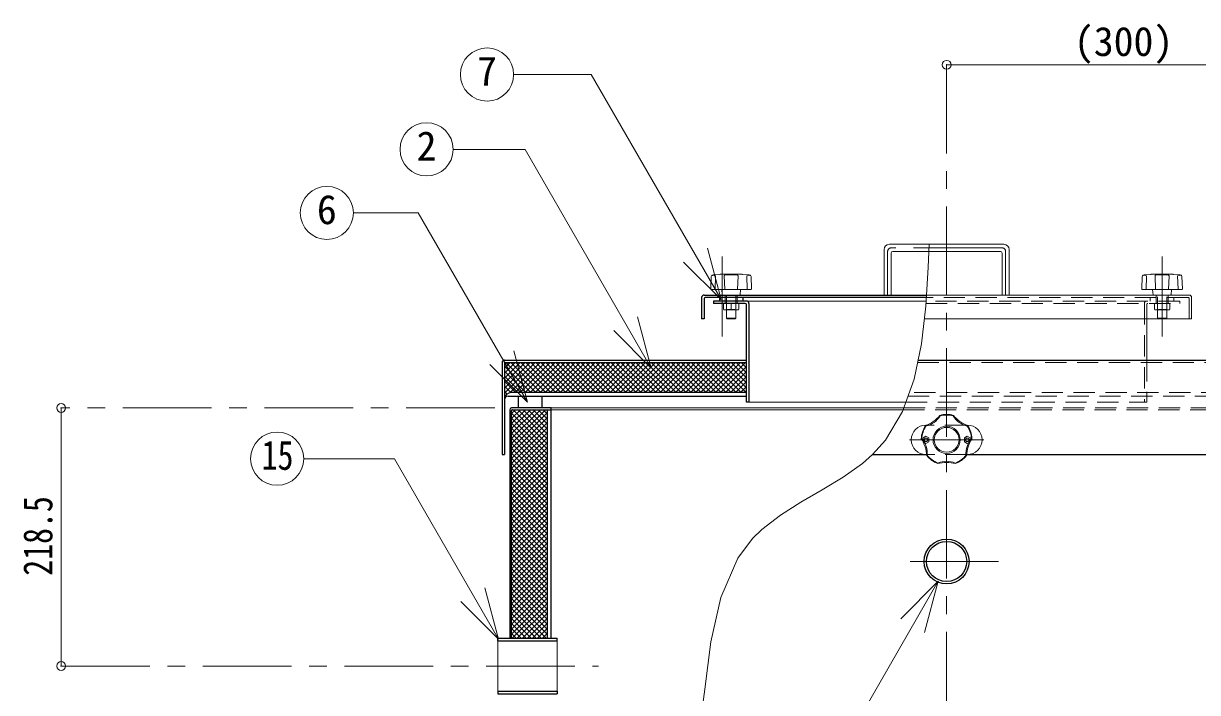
# Model space of a CAD drawing. Units: millimetres at full size, sheet at 1:15; details may follow other scales. Extents: x -3184 to 2891, y -2037 to 2178.
# Drawn here: x -929 to 66, y -415 to 152 of the extents above; entities that cross this region are included whole.
import ezdxf
from ezdxf.enums import TextEntityAlignment as Align

# ---------------------------------------------------------------- set-up
doc = ezdxf.new("R2010")
doc.units = ezdxf.units.MM
doc.header["$LTSCALE"] = 15
doc.header["$PDMODE"] = 32
doc.header["$PDSIZE"] = 7.5
doc.linetypes.add('CHAIN1', pattern=[8, 5, -1, 1, -1])
doc.linetypes.add('DASHED1', pattern=[1.8, 1.2, -0.6])
doc.layers.add('0-0', color=7, linetype='Continuous', lineweight=18)
doc.styles.add('ＭＳ ゴシック', font='')
doc.styles.get('ＭＳ ゴシック').set_extended_font_data('MS Gothic')

msp = doc.modelspace()

# ---------------------------------------------------------------- linework, layer by layer
at = {"layer": '0-0', "color": 4, "linetype": 'CHAIN1', "lineweight": 9}
for p, q in [((-146.7, 116.87), (-146.7, -1262.13)), ((-99.7, -38.13), (-193.7, -38.13)), ((-336.7, -113.13), (-336.7, -45.53)), ((-196.7, -41.13), (-196.7, -78.13)), ((-96.7, -41.13), (-96.7, -78.13)), ((35.8, -113.13), (35.8, -45.53)), ((-529.35, -173.63), (-896.7, -173.63)), ((-178.2, -200.63), (-115.2, -200.63)), ((-102.7, -303.63), (-190.7, -303.63)), ((-896.7, -392.13), (-441.7, -392.13))]:
    msp.add_line(p, q, dxfattribs=at)
at = {"layer": '0-0', "color": 4, "lineweight": 9}
for p, q in [((-146.7, 116.87), (153.3, 116.87)), ((-199.7, -39.63), (-199.7, -78.13)), ((-161.42, -35.13), (-195.2, -35.13)), ((-193.7, -42.63), (-193.7, -78.13)), ((-192.2, -41.13), (-161.68, -41.13)), ((-346.37, -72.92), (-346.03, -62.4)), ((-338.61, -60.54), (-344.52, -60.85)), ((-342.75, -73.33), (-342.36, -61.69)), ((-320.21, -60.53), (-338.19, -60.53)), ((-334.69, -73.33), (-335.07, -61.69)), ((-323.72, -73.33), (-323.33, -61.69)), ((-319.79, -60.54), (-313.89, -60.85)), ((-315.65, -73.33), (-316.04, -61.69)), ((-312.03, -72.92), (-312.37, -62.4)), ((-345.97, -73.33), (-312.43, -73.33)), ((-336.83, -77.76), (-337.2, -73.33)), ((-321.57, -77.76), (-321.2, -73.33)), ((-335.7, -85.43), (-335.7, -90.13)), ((-329.2, -85.43), (-329.2, -90.13)), ((-322.7, -85.43), (-322.7, -90.13)), ((-164.02, -83.13), (-316.2, -83.13)), ((-333.2, -90.63), (-333.2, -97.63)), ((-332.7, -98.13), (-333.2, -97.63)), ((-325.2, -97.63), (-333.2, -97.63)), ((-332.7, -98.13), (-325.7, -98.13)), ((-325.2, -97.63), (-325.7, -98.13)), ((-325.2, -90.63), (-325.2, -97.63)), ((-322.95, -90.63), (-322.7, -90.13)), ((22.8, -133.13), (22.8, -98.13)), ((-521.2, -161.12), (-495.21, -135.13)), ((-521.2, -156.88), (-499.45, -135.13)), ((-521.2, -152.64), (-503.7, -135.13)), ((-521.2, -148.39), (-507.94, -135.13)), ((-521.2, -144.15), (-512.18, -135.13)), ((-521.2, -139.91), (-516.42, -135.13)), ((-521.2, -138.29), (-498.86, -160.63)), ((-520.12, -135.13), (-494.62, -160.63)), ((-516.64, -160.81), (-490.97, -135.13)), ((-515.88, -135.13), (-490.38, -160.63)), ((-512.23, -160.63), (-486.73, -135.13)), ((-511.63, -135.13), (-486.13, -160.63)), ((-507.98, -160.63), (-482.48, -135.13)), ((-507.39, -135.13), (-481.89, -160.63)), ((-503.74, -160.63), (-478.24, -135.13)), ((-503.15, -135.13), (-477.65, -160.63)), ((-499.5, -160.63), (-474, -135.13)), ((-498.91, -135.13), (-473.41, -160.63)), ((-495.25, -160.63), (-469.75, -135.13)), ((-494.66, -135.13), (-469.16, -160.63)), ((-491.01, -160.63), (-465.51, -135.13)), ((-490.42, -135.13), (-464.92, -160.63)), ((-486.77, -160.63), (-461.27, -135.13)), ((-486.18, -135.13), (-460.68, -160.63)), ((-482.53, -160.63), (-457.03, -135.13)), ((-481.94, -135.13), (-456.44, -160.63)), ((-478.28, -160.63), (-452.78, -135.13)), ((-477.69, -135.13), (-452.19, -160.63)), ((-474.04, -160.63), (-448.54, -135.13)), ((-473.45, -135.13), (-447.95, -160.63)), ((-469.8, -160.63), (-444.3, -135.13)), ((-469.21, -135.13), (-443.71, -160.63)), ((-465.56, -160.63), (-440.06, -135.13)), ((-464.96, -135.13), (-439.46, -160.63)), ((-461.31, -160.63), (-435.81, -135.13)), ((-460.72, -135.13), (-435.22, -160.63)), ((-457.07, -160.63), (-431.57, -135.13)), ((-456.48, -135.13), (-430.98, -160.63)), ((-452.83, -160.63), (-427.33, -135.13)), ((-452.24, -135.13), (-426.74, -160.63)), ((-448.59, -160.63), (-423.09, -135.13)), ((-447.99, -135.13), (-422.49, -160.63)), ((-444.34, -160.63), (-418.84, -135.13)), ((-443.75, -135.13), (-418.25, -160.63)), ((-440.1, -160.63), (-414.6, -135.13)), ((-439.51, -135.13), (-414.01, -160.63)), ((-435.86, -160.63), (-410.36, -135.13)), ((-435.27, -135.13), (-409.77, -160.63)), ((-431.61, -160.63), (-406.11, -135.13)), ((-431.02, -135.13), (-405.52, -160.63)), ((-427.37, -160.63), (-401.87, -135.13)), ((-426.78, -135.13), (-401.28, -160.63)), ((-423.13, -160.63), (-397.63, -135.13)), ((-422.54, -135.13), (-397.04, -160.63)), ((-418.89, -160.63), (-393.39, -135.13)), ((-418.3, -135.13), (-392.8, -160.63)), ((-414.64, -160.63), (-389.14, -135.13)), ((-414.05, -135.13), (-388.55, -160.63)), ((-410.4, -160.63), (-384.9, -135.13)), ((-409.81, -135.13), (-384.31, -160.63)), ((-406.16, -160.63), (-380.66, -135.13)), ((-405.57, -135.13), (-380.07, -160.63)), ((-401.92, -160.63), (-376.42, -135.13)), ((-401.32, -135.13), (-375.82, -160.63)), ((-397.67, -160.63), (-372.17, -135.13)), ((-397.08, -135.13), (-371.58, -160.63)), ((-393.43, -160.63), (-367.93, -135.13)), ((-392.84, -135.13), (-367.34, -160.63)), ((-389.19, -160.63), (-363.69, -135.13)), ((-388.6, -135.13), (-363.1, -160.63)), ((-384.95, -160.63), (-359.45, -135.13)), ((-384.35, -135.13), (-358.85, -160.63)), ((-380.7, -160.63), (-355.2, -135.13)), ((-380.11, -135.13), (-354.61, -160.63)), ((-376.46, -160.63), (-350.96, -135.13)), ((-375.87, -135.13), (-350.37, -160.63)), ((-372.22, -160.63), (-346.72, -135.13)), ((-371.63, -135.13), (-346.13, -160.63)), ((-367.98, -160.63), (-342.48, -135.13)), ((-367.38, -135.13), (-341.88, -160.63)), ((-363.73, -160.63), (-338.23, -135.13)), ((-363.14, -135.13), (-337.64, -160.63)), ((-359.49, -160.63), (-333.99, -135.13)), ((-358.9, -135.13), (-333.4, -160.63)), ((-355.25, -160.63), (-329.75, -135.13)), ((-354.66, -135.13), (-329.16, -160.63)), ((-351, -160.63), (-325.5, -135.13)), ((-350.41, -135.13), (-324.91, -160.63)), ((-346.76, -160.63), (-321.26, -135.13)), ((-346.17, -135.13), (-320.67, -160.63)), ((-342.52, -160.63), (-317.02, -135.13)), ((-341.93, -135.13), (-316.43, -160.63)), ((-338.28, -160.63), (-316.2, -138.56)), ((-337.69, -135.13), (-316.2, -156.61)), ((-333.44, -135.13), (-316.2, -152.37)), ((-329.2, -135.13), (-316.2, -148.13)), ((-324.96, -135.13), (-316.2, -143.89)), ((-320.71, -135.13), (-316.2, -139.64)), ((-316.47, -135.13), (-316.2, -135.4)), ((-521.2, -142.53), (-503.1, -160.63)), ((-521.2, -146.77), (-507.35, -160.63)), ((-334.03, -160.63), (-316.2, -142.8)), ((-329.79, -160.63), (-316.2, -147.04)), ((-521.2, -151.02), (-511.59, -160.63)), ((-521.2, -155.26), (-515.8, -160.66)), ((-325.55, -160.63), (-316.2, -151.28)), ((-321.31, -160.63), (-316.2, -155.53)), ((-521.2, -159.5), (-518.84, -161.86)), ((-521.2, -163.75), (-520.71, -164.24)), ((-521.2, -165.36), (-521.03, -165.19)), ((-317.06, -160.63), (-316.2, -159.77)), ((-314.2, -168.63), (-181.15, -168.63)), ((-896.7, -173.63), (-896.7, -392.13)), ((-515.2, -203.82), (-486.51, -175.13)), ((-515.2, -199.58), (-490.75, -175.13)), ((-515.2, -195.33), (-495, -175.13)), ((-515.2, -191.09), (-499.24, -175.13)), ((-515.2, -186.85), (-503.48, -175.13)), ((-515.2, -182.61), (-507.73, -175.13)), ((-515.2, -178.36), (-511.97, -175.13)), ((-515.2, -208.06), (-484.7, -177.56)), ((-515.2, -178.02), (-484.7, -208.52)), ((-513.85, -175.13), (-484.7, -204.27)), ((-509.6, -175.13), (-484.7, -200.03)), ((-505.36, -175.13), (-484.7, -195.79)), ((-501.12, -175.13), (-484.7, -191.55)), ((-496.88, -175.13), (-484.7, -187.3)), ((-492.63, -175.13), (-484.7, -183.06)), ((-488.39, -175.13), (-484.7, -178.82)), ((-481.7, -173.63), (-182.95, -173.63)), ((-481.7, -175.13), (-183.49, -175.13)), ((-515.2, -212.31), (-484.7, -181.81)), ((-515.2, -182.26), (-484.7, -212.76)), ((-515.2, -216.55), (-484.7, -186.05)), ((-515.2, -186.5), (-484.7, -217)), ((-515.2, -220.79), (-484.7, -190.29)), ((-515.2, -190.75), (-484.7, -221.25)), ((-515.2, -225.03), (-484.7, -194.53)), ((-515.2, -194.99), (-484.7, -225.49)), ((-515.2, -229.28), (-484.7, -198.78)), ((-515.2, -199.23), (-484.7, -229.73)), ((-515.2, -233.52), (-484.7, -203.02)), ((-515.2, -203.47), (-484.7, -233.97)), ((-515.2, -237.76), (-484.7, -207.26)), ((-515.2, -207.72), (-484.7, -238.22)), ((-515.2, -242), (-484.7, -211.5)), ((-515.2, -211.96), (-484.7, -242.46)), ((-515.2, -246.25), (-484.7, -215.75)), ((-515.2, -216.2), (-484.7, -246.7)), ((-515.2, -250.49), (-484.7, -219.99)), ((-515.2, -220.44), (-484.7, -250.94)), ((-515.2, -254.73), (-484.7, -224.23)), ((-515.2, -224.69), (-484.7, -255.19)), ((-515.2, -258.97), (-484.7, -228.47)), ((-515.2, -228.93), (-484.7, -259.43)), ((-515.2, -263.22), (-484.7, -232.72)), ((-515.2, -233.17), (-484.7, -263.67)), ((-515.2, -267.46), (-484.7, -236.96)), ((-515.2, -237.41), (-484.7, -267.91)), ((-515.2, -271.7), (-484.7, -241.2)), ((-515.2, -241.66), (-484.7, -272.16)), ((-515.2, -275.94), (-484.7, -245.44)), ((-515.2, -245.9), (-484.7, -276.4)), ((-515.2, -280.19), (-484.7, -249.69)), ((-515.2, -250.14), (-484.7, -280.64)), ((-515.2, -284.43), (-484.7, -253.93)), ((-515.2, -254.39), (-484.7, -284.89)), ((-515.2, -288.67), (-484.7, -258.17)), ((-515.2, -258.63), (-484.7, -289.13)), ((-515.2, -292.92), (-484.7, -262.42)), ((-515.2, -262.87), (-484.7, -293.37)), ((-515.2, -297.16), (-484.7, -266.66)), ((-515.2, -267.11), (-484.7, -297.61)), ((-515.2, -301.4), (-484.7, -270.9)), ((-515.2, -271.36), (-484.7, -301.86)), ((-515.2, -305.64), (-484.7, -275.14)), ((-515.2, -275.6), (-484.7, -306.1)), ((-515.2, -309.89), (-484.7, -279.39)), ((-515.2, -279.84), (-484.7, -310.34)), ((-515.2, -314.13), (-484.7, -283.63)), ((-515.2, -284.08), (-484.7, -314.58)), ((-515.2, -318.37), (-484.7, -287.87)), ((-515.2, -288.33), (-484.7, -318.83)), ((-515.2, -322.61), (-484.7, -292.11)), ((-515.2, -292.57), (-484.7, -323.07)), ((-515.2, -326.86), (-484.7, -296.36)), ((-515.2, -296.81), (-484.7, -327.31)), ((-515.2, -331.1), (-484.7, -300.6)), ((-515.2, -301.05), (-484.7, -331.55)), ((-515.2, -335.34), (-484.7, -304.84)), ((-515.2, -305.3), (-484.7, -335.8)), ((-515.2, -339.58), (-484.7, -309.08)), ((-515.2, -309.54), (-484.7, -340.04)), ((-515.2, -343.83), (-484.7, -313.33)), ((-515.2, -313.78), (-484.7, -344.28)), ((-515.2, -348.07), (-484.7, -317.57)), ((-515.2, -318.02), (-484.7, -348.52)), ((-515.2, -352.31), (-484.7, -321.81)), ((-515.2, -322.27), (-484.7, -352.77)), ((-515.2, -356.56), (-484.7, -326.06)), ((-515.2, -326.51), (-484.7, -357.01)), ((-515.2, -360.8), (-484.7, -330.3)), ((-515.2, -330.75), (-484.7, -361.25)), ((-515.2, -365.04), (-484.7, -334.54)), ((-515.2, -335), (-484.7, -365.5)), ((-515.2, -339.24), (-485.81, -368.63)), ((-515.2, -343.48), (-490.05, -368.63)), ((-515.2, -347.72), (-494.3, -368.63)), ((-514.55, -368.63), (-484.7, -338.78)), ((-510.31, -368.63), (-484.7, -343.03)), ((-506.06, -368.63), (-484.7, -347.27)), ((-515.2, -351.97), (-498.54, -368.63)), ((-515.2, -356.21), (-502.78, -368.63)), ((-501.82, -368.63), (-484.7, -351.51)), ((-497.58, -368.63), (-484.7, -355.75)), ((-515.2, -360.45), (-507.02, -368.63)), ((-515.2, -364.69), (-511.27, -368.63)), ((-493.34, -368.63), (-484.7, -360)), ((-489.09, -368.63), (-484.7, -364.24)), ((-484.85, -368.63), (-484.7, -368.48))]:
    msp.add_line(p, q, dxfattribs=at)
at = {"layer": '0-0'}
for p, q in [((-337.63, -81.98), (-349.28, -38.51)), ((-98.2, -35.13), (-161.42, -35.13)), ((-93.7, -39.63), (-93.7, -78.13)), ((-161.68, -41.13), (-101.2, -41.13)), ((-99.7, -42.63), (-99.7, -78.13)), ((-337.63, -81.98), (-369.45, -50.16)), ((18.63, -72.92), (18.97, -62.4)), ((26.39, -60.54), (20.48, -60.85)), ((22.25, -73.33), (22.64, -61.69)), ((26.81, -60.53), (44.79, -60.53)), ((30.31, -73.33), (29.93, -61.69)), ((41.28, -73.33), (41.67, -61.69)), ((45.21, -60.54), (51.11, -60.85)), ((49.35, -73.33), (48.96, -61.69)), ((52.97, -72.92), (52.63, -62.4)), ((-163.71, -78.13), (58.8, -78.13)), ((52.57, -73.33), (19.03, -73.33)), ((28.17, -77.76), (27.8, -73.33)), ((43.43, -77.76), (43.8, -73.33)), ((60.8, -80.13), (60.8, -98.13)), ((-396.89, -139.85), (-408.54, -96.38)), ((60.8, -98.13), (-165.5, -98.13)), ((-396.89, -139.85), (-428.71, -108.03)), ((-501.74, -168.81), (-513.39, -125.34)), ((-501.74, -168.81), (-533.56, -136.99)), ((-164.2, -188.13), (-163.14, -188.13)), ((-130.27, -188.13), (-129.2, -188.13)), ((-614.48, -216.59), (-691.24, -216.59)), ((-526.28, -369.36), (-614.48, -216.59)), ((-526.28, -369.36), (-537.93, -325.89)), ((-153.77, -320.34), (-255.31, -496.21)), ((-153.77, -320.34), (-185.59, -352.16)), ((-153.77, -320.34), (-165.41, -363.8)), ((-526.28, -369.36), (-558.1, -337.54)), ((-526.7, -370.78), (-526.7, -413.48)), ((-476.7, -370.78), (-476.7, -413.48))]:
    msp.add_line(p, q, dxfattribs=at)
at = {"layer": '0-0', "color": 5, "lineweight": 25}
for p, q in [((-352.2, -78.13), (-163.71, -78.13)), ((-354.2, -80.13), (-354.2, -98.13)), ((-163.83, -80.13), (-351.2, -80.13)), ((-316.2, -83.13), (-344.2, -83.13)), ((-344.2, -83.13), (-344.2, -85.13)), ((-317.2, -85.13), (-344.2, -85.13)), ((-339.2, -80.13), (-339.2, -83.13)), ((-319.2, -80.13), (-319.2, -83.13)), ((-316.2, -168.63), (-316.2, -86.13)), ((-314.2, -85.13), (-314.2, -168.63)), ((-523.2, -135.13), (-523.2, -213.13)), ((-521.2, -133.13), (-316.2, -133.13)), ((-521.2, -136.13), (-521.2, -213.13)), ((-520.2, -135.13), (-316.2, -135.13)), ((-170.81, -133.13), (227.8, -133.13)), ((-518.2, -163.63), (-316.2, -163.63)), ((-316.2, -160.63), (-515.2, -160.63)), ((-509.2, -173.63), (-509.2, -163.63)), ((-489.2, -173.63), (-489.2, -163.63)), ((-314.2, -168.63), (-316.2, -168.63)), ((-516.7, -175.13), (-516.7, -368.63)), ((-481.7, -173.63), (-515.2, -173.63)), ((-515.2, -368.63), (-515.2, -175.88)), ((-514.45, -175.13), (-481.7, -175.13)), ((-484.7, -368.63), (-484.7, -175.13)), ((-481.7, -368.63), (-481.7, -173.63)), ((-523.2, -213.13), (-521.2, -213.13)), ((-209.57, -213.13), (-163.59, -213.13)), ((-129.81, -213.13), (229.8, -213.13)), ((-526.7, -370.78), (-476.7, -370.78)), ((-476.7, -370.78), (-476.7, -368.63)), ((-526.7, -413.48), (-476.7, -413.48)), ((-476.7, -413.48), (-476.7, -415.63))]:
    msp.add_line(p, q, dxfattribs=at)
at = {"layer": '0-0', "color": 4, "linetype": 'DASHED1', "lineweight": 9}
for p, q in [((-334.2, -85.13), (-334.2, -78.13)), ((-333.2, -90.63), (-333.2, -78.13)), ((-325.2, -90.63), (-325.2, -78.13)), ((-324.2, -85.13), (-324.2, -78.13)), ((30.8, -85.13), (30.8, -78.13)), ((31.8, -97.63), (31.8, -78.13)), ((39.8, -97.63), (39.8, -78.13)), ((40.8, -85.13), (40.8, -78.13)), ((-164.14, -85.13), (50.8, -85.13)), ((50.8, -83.13), (-164.02, -83.13)), ((57.8, -80.13), (-163.83, -80.13)), ((20.8, -85.13), (20.8, -168.63)), ((22.8, -86.13), (22.8, -98.13)), ((25.8, -80.13), (25.8, -83.13)), ((29.3, -85.43), (29.3, -90.13)), ((35.8, -85.43), (35.8, -90.13)), ((42.3, -85.43), (42.3, -90.13)), ((45.8, -80.13), (45.8, -83.13)), ((50.8, -83.13), (50.8, -85.13)), ((58.8, -81.13), (58.8, -98.13)), ((29.55, -90.63), (29.3, -90.13)), ((31.8, -97.63), (32.3, -98.13)), ((31.8, -97.63), (39.8, -97.63)), ((39.3, -98.13), (39.8, -97.63)), ((22.8, -133.13), (22.8, -168.63)), ((-181.15, -168.63), (22.8, -168.63)), ((-130.27, -188.13), (-163.14, -188.13)), ((-166.7, -198.88), (-164.2, -197.63)), ((-164.2, -197.63), (-161.7, -198.88)), ((-129.2, -197.63), (-131.7, -198.88)), ((-126.7, -198.88), (-129.2, -197.63)), ((-166.7, -198.88), (-166.7, -202.38)), ((-164.2, -203.63), (-166.7, -202.38)), ((-161.7, -202.38), (-164.2, -203.63)), ((-161.7, -198.88), (-161.7, -202.38)), ((-131.7, -198.88), (-131.7, -202.38)), ((-131.7, -202.38), (-129.2, -203.63)), ((-129.2, -203.63), (-126.7, -202.38)), ((-126.7, -198.88), (-126.7, -202.38))]:
    msp.add_line(p, q, dxfattribs=at)
at = {"layer": '0-0', "linetype": 'DASHED1'}
for p, q in [((-171.22, -135.13), (226.8, -135.13)), ((-179.35, -163.63), (224.8, -163.63)), ((221.8, -160.63), (-178.27, -160.63)), ((-183.49, -175.13), (221.05, -175.13)), ((-182.95, -173.63), (221.8, -173.63)), ((-129.81, -213.13), (-163.59, -213.13))]:
    msp.add_line(p, q, dxfattribs=at)
at = {"layer": '0-0'}
for points in [[(-337.63, -81.98), (-447.68, 108.63), (-513.48, 108.63)], [(-396.89, -139.85), (-503.78, 45.28), (-564.67, 45.28)], [(-501.74, -168.81), (-594.26, -8.57), (-649.14, -8.57)], [(-356.9, -451.67), (-351.55, -411.68), (-346.32, -371.77), (-338.07, -334.06), (-323.65, -300.7), (-311.22, -284.2), (-303.2, -276.44), (-287.44, -264.4), (-270.08, -253.47), (-252.09, -242.98), (-234.43, -232.24), (-218.08, -220.58), (-209.57, -213.13), (-198.6, -200.88), (-184.06, -176.7), (-174.17, -149.25), (-167.91, -119.26), (-164.28, -87.43), (-162.26, -54.48), (-161.42, -35.13)]]:
    msp.add_lwpolyline(points, dxfattribs=at)
at = {"layer": '0-0', "color": 5, "lineweight": 25}
for points in [[(-352.2, -81.13), (-352.2, -98.13), (-354.2, -98.13)], [(-526.7, -370.78), (-526.7, -368.63), (-476.7, -368.63)], [(-526.7, -413.48), (-526.7, -415.63), (-476.7, -415.63)]]:
    msp.add_lwpolyline(points, dxfattribs=at)
at = {"layer": '0-0', "color": 4, "lineweight": 9}
msp.add_lwpolyline([(-322.95, -90.63), (-335.45, -90.63), (-335.7, -90.13)], dxfattribs=at)
at = {"layer": '0-0', "color": 4, "linetype": 'DASHED1', "lineweight": 9}
msp.add_lwpolyline([(29.55, -90.63), (42.05, -90.63), (42.3, -90.13)], dxfattribs=at)
at = {"layer": '0-0'}
for centre, radius in [((-535.98, 108.63), 22.5), ((-587.17, 45.28), 22.5), ((-671.64, -8.57), 22.5), ((-713.74, -216.59), 22.5), ((-146.7, -200.63), 10.5)]:
    msp.add_circle(centre, radius, dxfattribs=at)
at = {"layer": '0-0', "color": 4, "lineweight": 9}
msp.add_circle((-146.7, -200.63), 11.5, dxfattribs=at)
at = {"layer": '0-0', "color": 4, "linetype": 'DASHED1', "lineweight": 9}
for centre in [(-164.2, -200.63), (-129.2, -200.63)]:
    msp.add_circle(centre, 1.5, dxfattribs=at)
at = {"layer": '0-0', "color": 5, "lineweight": 25}
for radius in [19, 17]:
    msp.add_circle((-146.7, -303.63), radius, dxfattribs=at)
at = {"layer": '0-0', "color": 4, "lineweight": 9}
for centre, radius, start, end in [((-195.2, -39.63), 4.5, 90, 180), ((-192.2, -42.63), 1.5, 90, 180), ((-344.43, -62.45), 1.6, 93.01913, 178.15415), ((-344.81, -62.99), 1.66, 93.02757, 128.73305), ((-344.74, -69.3), 7.97, 72.62002, 91.09064), ((-338.19, -68.53), 8, 90, 93.01913), ((-334.67, -61.68), 0.4, 97.29873, 181.90915), ((-329.2, -104.4), 43.47, 82.70127, 97.29873), ((-323.73, -61.68), 0.4, 358.09085, 82.70127), ((-320.21, -68.53), 8, 86.98087, 90), ((-313.66, -69.3), 7.97, 88.90936, 107.37998), ((-313.97, -62.45), 1.6, 1.84585, 86.98087), ((-313.6, -62.99), 1.66, 51.26695, 86.97243), ((-345.97, -72.93), 0.4, 178.15415, 270), ((-336.43, -77.73), 0.4, 184.76364, 270), ((-321.97, -77.73), 0.4, 270, 355.23636), ((-312.43, -72.93), 0.4, 270, 1.84585), ((-335.4, -85.43), 0.3, 90, 180), ((-329.5, -85.43), 0.3, 0, 90), ((-328.9, -85.43), 0.3, 90, 180), ((-323, -85.43), 0.3, 0, 90), ((-339.38, -2.18), 88.54, 272.54473, 276.60311), ((-319.02, -2.18), 88.54, 263.39689, 267.45527)]:
    msp.add_arc(centre, radius, start, end, dxfattribs=at)
at = {"layer": '0-0', "color": 4, "linetype": 'CHAIN1', "lineweight": 9}
for centre, start, end in [((-193.7, -41.13), 90, 180), ((-99.7, -41.13), 0, 90)]:
    msp.add_arc(centre, 3, start, end, dxfattribs=at)
at = {"layer": '0-0'}
for centre, radius, start, end in [((-98.2, -39.63), 4.5, 0, 90), ((-101.2, -42.63), 1.5, 0, 90), ((20.57, -62.45), 1.6, 93.01913, 178.15415), ((20.19, -62.99), 1.66, 93.02757, 128.73305), ((20.26, -69.3), 7.97, 72.62002, 91.09064), ((26.81, -68.53), 8, 90, 93.01913), ((30.33, -61.68), 0.4, 97.29873, 181.90915), ((35.8, -104.4), 43.47, 82.70127, 97.29873), ((41.27, -61.68), 0.4, 358.09085, 82.70127), ((44.79, -68.53), 8, 86.98087, 90), ((51.34, -69.3), 7.97, 88.90936, 107.37998), ((51.03, -62.45), 1.6, 1.84585, 86.98087), ((51.4, -62.99), 1.66, 51.26695, 86.97243), ((19.03, -72.93), 0.4, 178.15415, 270), ((28.57, -77.73), 0.4, 184.76364, 270), ((43.03, -77.73), 0.4, 270, 355.23636), ((52.57, -72.93), 0.4, 270, 1.84585), ((58.8, -80.13), 2, 0, 90), ((-164.2, -200.63), 12.5, 90, 270), ((-146.7, -200.63), 21.5, 146.5, 177.5), ((-175.54, -160.93), 29.89, 291.41115, 320.58885), ((-168.45, -170.69), 18.83, 283.0119, 328.9881), ((-146.7, -200.63), 21.5, 74.5, 105.5), ((-146.7, -200.63), 21, 74.5, 105.5), ((-124.95, -170.69), 18.83, 211.0119, 256.9881), ((-117.86, -160.93), 29.89, 219.41115, 248.58885), ((-129.2, -200.63), 12.5, 270, 90), ((-146.7, -200.63), 21.5, 2.5, 33.5), ((-146.7, -200.63), 21, 146.5, 177.5), ((-146.7, -200.63), 21, 2.5, 33.5), ((-193.37, -215.79), 29.89, 3.41115, 32.58885), ((-181.9, -212.07), 18.83, 355.0119, 40.9881), ((-111.51, -212.07), 18.83, 139.0119, 184.9881), ((-100.04, -215.79), 29.89, 147.41115, 176.58885), ((-146.7, -200.63), 21.5, 218.5, 249.5), ((-146.7, -200.63), 21, 218.5, 249.5), ((-146.7, -200.63), 21, 290.5, 321.5), ((-146.7, -200.63), 21.5, 290.5, 321.5), ((-146.7, -249.7), 29.89, 75.41115, 104.58885), ((-146.7, -237.64), 18.83, 67.0119, 112.9881)]:
    msp.add_arc(centre, radius, start, end, dxfattribs=at)
at = {"layer": '0-0', "color": 5, "lineweight": 25}
for centre, radius, start, end in [((-352.2, -80.13), 2, 90, 180), ((-351.2, -81.13), 1, 90, 180), ((-317.2, -86.13), 1, 0, 90), ((-316.2, -85.13), 2, 0, 90), ((-521.2, -135.13), 2, 90, 180), ((-520.2, -136.13), 1, 90, 180), ((-515.2, -166.63), 6, 90, 180), ((-518.2, -166.63), 3, 90, 180), ((-515.2, -175.13), 1.5, 90, 180), ((-514.45, -175.88), 0.75, 90, 180)]:
    msp.add_arc(centre, radius, start, end, dxfattribs=at)
at = {"layer": '0-0', "color": 4, "linetype": 'DASHED1', "lineweight": 9}
for centre, radius, start, end in [((22.8, -85.13), 2, 90, 180), ((23.8, -86.13), 1, 90, 180), ((29.6, -85.43), 0.3, 90, 180), ((35.5, -85.43), 0.3, 0, 90), ((36.1, -85.43), 0.3, 90, 180), ((42, -85.43), 0.3, 0, 90), ((57.8, -81.13), 1, 0, 90), ((25.62, -2.18), 88.54, 272.54473, 276.60311), ((45.98, -2.18), 88.54, 263.39689, 267.45527)]:
    msp.add_arc(centre, radius, start, end, dxfattribs=at)
at = {"layer": '0-0', "color": 1}
for p in [(-146.7, 116.87), (-896.7, -173.63), (-896.7, -392.13)]:
    msp.add_point(p, dxfattribs=at)

# ---------------------------------------------------------------- texts
at = {"layer": '0-0', "style": 'ＭＳ ゴシック'}
for s, p in [('(300)', (-38.89, 116.87)), ('7', (-544.42, 91.75)), ('2', (-595.61, 28.4)), ('6', (-680.08, -25.44))]:
    msp.add_text(s, height=24.74, dxfattribs=at).set_placement(p, align=Align.BOTTOM_LEFT)
at = {"layer": '0-0', "style": 'ＭＳ ゴシック', "width": 0.8}
msp.add_text('15', height=24.74, dxfattribs=at).set_placement((-726.87, -233.46), align=Align.BOTTOM_LEFT)
msp.add_text('218.5', height=24.74, rotation=90, dxfattribs=at).set_placement((-896.7, -315.69), align=Align.BOTTOM_LEFT)

doc.saveas('drawing.dxf')
